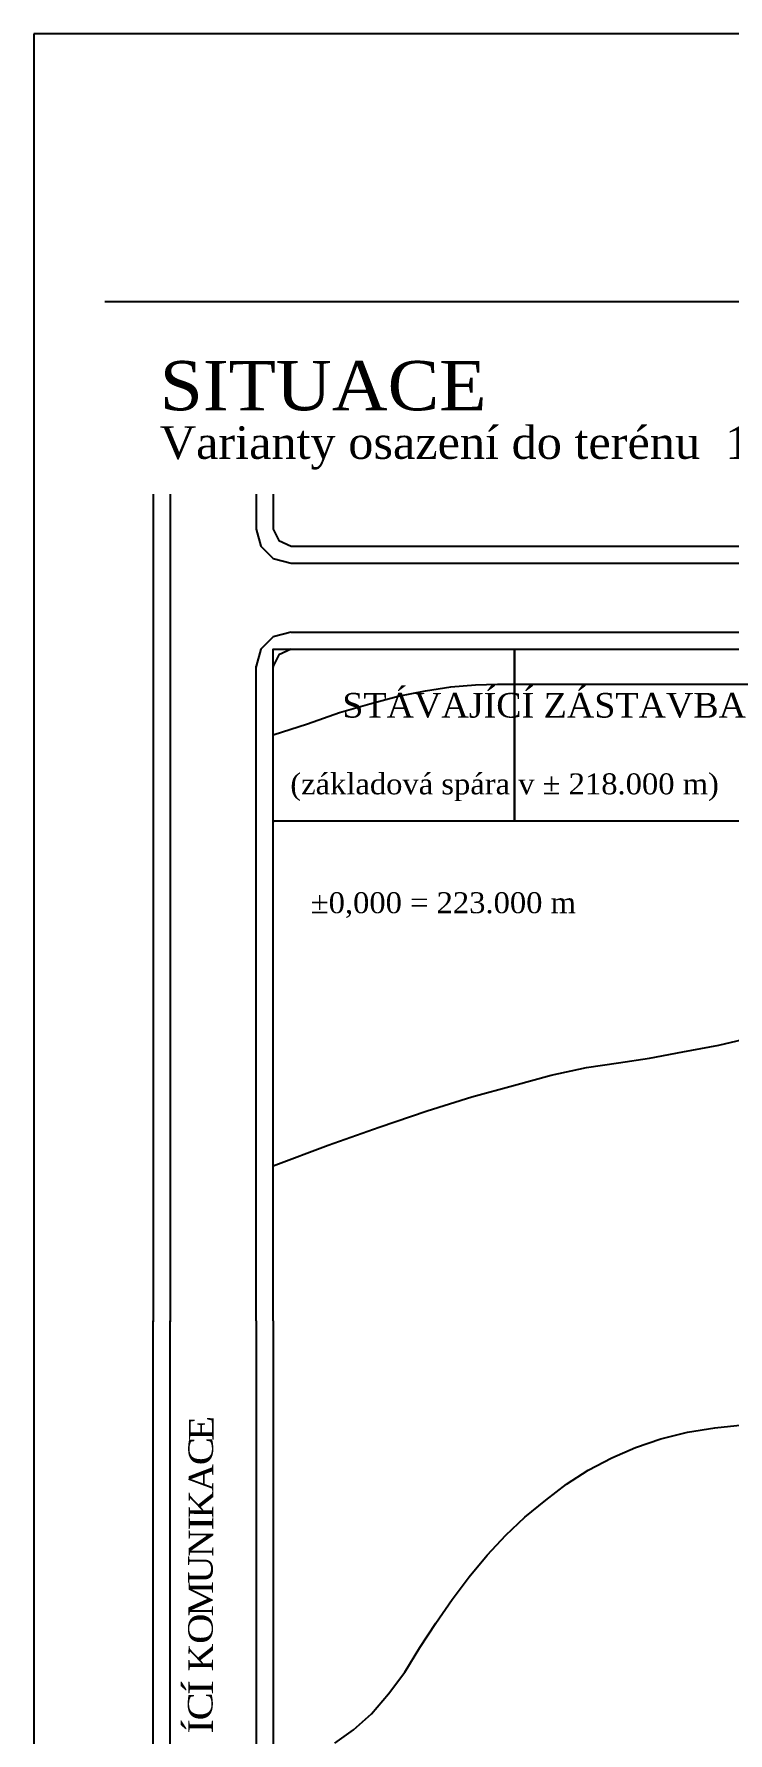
# Model space of a CAD drawing. Header units: millimetres. Extents: x -51 to 2999949, y -1641567 to 415040.
# Drawn here: x 929949 to 1010620, y -1542016 to -1344567 of the extents above; entities that cross this region are included whole.
import ezdxf

# ---------------------------------------------------------------- set-up
doc = ezdxf.new("R2010")
doc.units = ezdxf.units.MM
doc.header["$LTSCALE"] = 75
doc.header["$MEASUREMENT"] = 0
doc.layers.get('0').update_dxf_attribs({"linetype": 'CONTINUOUS'})
doc.styles.add('TIMESNEWROMAN', font='times.ttf')

msp = doc.modelspace()

# ---------------------------------------------------------------- linework, layer by layer
for p, q in [((938166.6185, -1375648.4035), (1131752.1823, -1375648.4035)), ((959847.5854, -1414072.3219), (1108142.3038, -1414072.3219)), ((959847.5854, -1416052.669), (1108142.3038, -1416052.669))]:
    msp.add_line(p, q)
msp.add_lwpolyline([(929948.9938, -1344567.3715), (929948.9938, -1641567.3715), (1139948.9938, -1641567.3715), (1139948.9938, -1344567.3715)], close=True)
for points in [[(943799.0401, -1398049.4943), (943799.0401, -1494109.2804), (943901.9177, -1494109.2804)], [(945779.3872, -1398049.4943), (945779.3872, -1494109.2804), (945882.2648, -1494109.2804)], [(955784.0135, -1398049.4943), (955784.0135, -1402113.0596), (956324.1064, -1404093.4068), (957764.3607, -1405507.9367), (959847.5854, -1406073.7539), (1108039.4327, -1406073.7539), (1110019.7798, -1405507.9367), (1111460.0406, -1404093.4068), (1112000.127, -1402113.0596), (1112000.127, -1398049.4943), (1112103.0111, -1398049.4943)], [(957764.3607, -1398049.4943), (957764.3607, -1402113.0596), (958407.3312, -1403424.7185), (959847.5854, -1404093.4068), (1108039.4327, -1404093.4068), (1109351.0915, -1403424.7185), (1110019.7798, -1402113.0596), (1110019.7798, -1398049.4943), (1110122.664, -1398049.4943)], [(959847.5854, -1414072.3219), (957764.3607, -1414612.4213), (956324.1064, -1416052.669), (955784.0135, -1418033.0161), (955886.8846, -1418033.0161)], [(959847.5854, -1416052.669), (958407.3312, -1416721.3573), (957764.3607, -1418033.0161), (957867.2383, -1418033.0161)], [(957764.3607, -1436036.1909), (957764.3607, -1416052.669), (1015914.6166, -1416052.669), (1015914.6166, -1436036.1909), (985797.873, -1436036.1909), (985797.873, -1416052.669), (985797.873, -1436036.1909), (957764.3607, -1436036.1909), (957867.2383, -1436036.1909)], [(955784.0135, -1494109.2804), (955784.0135, -1418033.0161), (955886.8846, -1418033.0161)], [(957764.3607, -1494109.2804), (957764.3607, -1418033.0161), (957867.2383, -1418033.0161)], [(957764.3607, -1426031.558), (961725.0615, -1424719.8991), (965454.2892, -1423408.2403), (968977.7682, -1422430.9387), (972269.7742, -1421530.7643), (975458.909, -1420887.7938), (978416.5708, -1420450.5916), (981271.3615, -1420219.1055), (983817.5258, -1420116.2344), (1021958.5356, -1420116.2344)], [(957764.3607, -1476106.1057), (964142.6304, -1473688.5433), (970057.954, -1471605.312), (975664.6577, -1469727.8359), (980834.1397, -1468081.8461), (985669.2776, -1466770.1872), (990067.2001, -1465561.3995), (994156.4898, -1464686.9428), (997885.7175, -1464146.8434), (1001512.0742, -1463581.0524), (1005369.8973, -1462835.2107), (1009536.3469, -1462063.6252), (1013831.3918, -1461060.6058), (1018563.6455, -1460083.2781), (1023398.7964, -1458874.4903), (1028568.2784, -1457562.8315), (1028671.1495, -1457562.8315)], [(943799.0401, -1596213.0051), (943799.0401, -1494109.2804), (943901.9177, -1494109.2804)], [(945779.3872, -1596213.0051), (945779.3872, -1494109.2804), (945882.2648, -1494109.2804)], [(955784.0135, -1494109.2804), (955784.0135, -1576126.6056), (956324.1064, -1578209.8304), (957764.3607, -1579650.0846), (959847.5854, -1580190.1775), (1108039.4327, -1580190.1775), (1110019.7798, -1579650.0846), (1111460.0406, -1578209.8304), (1112000.127, -1576126.6056), (1112000.127, -1494109.2804), (1112103.0111, -1494109.2804)], [(957764.3607, -1494109.2804), (957764.3607, -1576126.6056), (958407.3312, -1577541.1421), (959847.5854, -1578209.8304), (1108039.4327, -1578209.8304), (1109351.0915, -1577541.1421), (1110019.7798, -1576126.6056), (1110019.7798, -1494109.2804), (1110122.664, -1494109.2804)], [(964914.1898, -1543180.7956), (967100.2922, -1541663.3815), (969183.5169, -1539785.9055), (971163.8641, -1537471.2142), (973041.3401, -1534950.7807), (974790.2207, -1532095.9769), (976667.6902, -1529241.1993), (978545.1662, -1526489.2797), (980525.5133, -1523865.9621), (982608.7381, -1521345.5155), (984794.8405, -1519030.8242), (987006.6607, -1516947.606), (989424.2296, -1514967.2458), (991841.7985, -1513115.5006), (994362.2451, -1511469.4846), (997114.1581, -1510029.2369), (999866.0712, -1508820.4491), (1002823.733, -1507843.1345), (1005909.9902, -1507071.562), (1009099.1251, -1506531.4756), (1012391.1376, -1506197.1315)]]:
    msp.add_lwpolyline(points)

# ---------------------------------------------------------------- texts
at = {"attachment_point": 7, "style": 'TIMESNEWROMAN'}
for s, insert, char_height, width in [('\\W1.04;SITUACE', (944570.606, -1388379.0878), 5726.351254, 39233.210613), ('\\W1.02;Varianty\\~osazení\\~do\\~terénu\\~\\~1\\~-\\~5', (944570.606, -1395194.5859), 3793.664797, 76615.213946), ('\\W1.02;STÁVAJÍCÍ\\~ZÁSTAVBA', (965788.6333, -1424076.7978), 2863.160702, 47179.177469), ('{\\W1.03;(základová\\~spára\\~v\\~±\\~218.000\\~m)}', (959744.7078, -1433721.3557), 2433.709411, 49434.835916), ('{\\W1.03;±\\fTimes New Roman|b0|i0|c238|p18;0,000 =\\fTimes New Roman|b0|i0|c0|p18;\\~2\\fTimes New Roman|b0|i0|c238|p18;23\\fTimes New Roman|b0|i0|c0|p18;.000\\~m}', (962120.6215, -1447311.1999), 2433.7094106, 49434.835916)]:
    msp.add_mtext(s, dxfattribs=dict(at, insert=insert, char_height=char_height, width=width))
at = {"char_height": 2863.05416, "attachment_point": 7, "rotation": 89.900411366, "style": 'TIMESNEWROMAN'}
for s, insert, width in [('\\W1.09;E', (950819.3777, -1508048.6804), 4188.811084), ('\\W1.14;C', (950793.7907, -1510903.4581), 4490.011551), ('\\W1.04;A', (950793.6992, -1513989.8003), 4592.758633), ('\\W1.03;K', (950793.6992, -1517050.1632), 4572.933721), ('\\W1.19;I', (950793.7907, -1518490.5547), 3142.167689), ('\\W1.02;N', (950793.7907, -1521550.9307), 4557.722998), ('\\W1.04;U', (950768.243, -1524637.1813), 4588.465591), ('\\W1.07;M', (950768.158, -1528469.1559), 5402.248105), ('\\W1.13;O', (950768.2822, -1531658.1992), 4720.524113), ('\\W1.03;K', (950768.4523, -1534847.2032), 4572.933721), ('\\W1.19;Í', (950768.4981, -1537599.2929), 3142.167689), ('\\W1.14;C', (950742.6953, -1540556.837), 4490.011551), ('\\W1.19;Í', (950742.6495, -1542099.9558), 3142.167689)]:
    msp.add_mtext(s, dxfattribs=dict(at, insert=insert, width=width))

doc.saveas('drawing.dxf')
